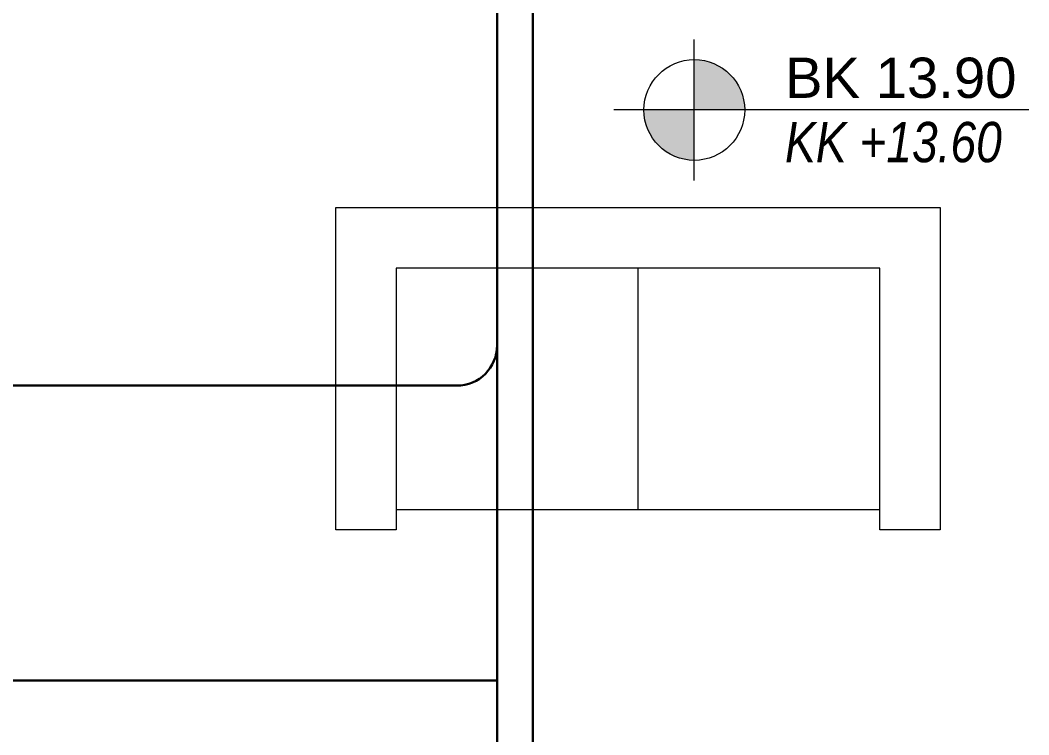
# Model space of a CAD drawing. Extents: x -1073 to 35213, y -1180 to 6950.
# Drawn here: x 31387.5 to 31637.8, y 2728.4 to 2905.8 of the extents above; entities that cross this region are included whole.
import ezdxf
from ezdxf.enums import TextEntityAlignment as Align

# ---------------------------------------------------------------- set-up
doc = ezdxf.new("R2010")
doc.units = 0
doc.header["$LTSCALE"] = 25
doc.layers.get('0').update_dxf_attribs({"color": 9, "lineweight": 9})
for name, color, linetype, lineweight in [('05', 9, 'Continuous', 9), ('21', 9, 'Continuous', 9), ('DATA SARI', 30, 'Continuous', 30), ('DATA TAVAN', 160, 'Continuous', 30)]:
    doc.layers.add(name, color=color, linetype=linetype, lineweight=lineweight)
doc.styles.add('Arial', font='arial.ttf', dxfattribs={"height": 2.5})
doc.styles.add('MuuM_TEXT-ITALIC', font='ARIALNI.TTF')

# ---------------------------------------------------------------- blocks, each defined once
blk = doc.blocks.new('0_elevationtarget-p-bk')
h = blk.add_hatch(color=254)
h.paths.add_polyline_path([(2.5, 0, 0.414214), (0, 2.5), (0, 0)])
h.paths.add_polyline_path([(0, 0), (-2.5, 0, 0.414214), (0, -2.5)])
blk.add_line((0, -3.5), (0, 3.5))
blk.add_lwpolyline([(16.605, 0), (-4, 0)])
blk.add_circle((0, 0), 2.5)
at = {"style": 'Arial'}
blk.add_attdef('BITMISKOT', text='', height=2, dxfattribs=at).set_placement((4.5, 0), align=Align.BOTTOM_LEFT)
at = {"style": 'MuuM_TEXT-ITALIC'}
blk.add_attdef('FINISHINGFLOORLEVEL', text='', height=2, dxfattribs=at).set_placement((4.5, -0.592), align=Align.TOP_LEFT)
blk = doc.blocks.new('p-koltuk-2li')
blk.add_lwpolyline([(-75, -100), (-75, -20), (75, -20), (75, -100), (60, -100), (60, -95), (-60, -95), (-60, -100)], close=True)
for points in [[(60, -95), (60, -35), (-60, -35), (-60, -95)], [(0, -35), (0, -35), (0, -95)]]:
    blk.add_lwpolyline(points)

msp = doc.modelspace()

# ---------------------------------------------------------------- linework, layer by layer
at = {"layer": 'DATA SARI'}
msp.add_line((31514.73, 2968.16), (31514.73, 2627.4), dxfattribs=at)
at = {"layer": 'DATA TAVAN'}
for p, q in [((31505.88, 3079.07), (31505.88, 2515.81)), ((31495.88, 2815.12), (31180.59, 2815.12)), ((31505.88, 2741.94), (30825.05, 2741.94))]:
    msp.add_line(p, q, dxfattribs=at)
msp.add_arc((31495.88, 2825.12), 10, 270, 0, dxfattribs=at)

# ---------------------------------------------------------------- block references
at = {"layer": '05', "extrusion": (0, 0, -1), "xscale": -1, "zscale": -1}
msp.add_blockref('p-koltuk-2li', (-31540.84, 2879.28), dxfattribs=at)
at = {"layer": '21', "xscale": 5, "yscale": 5, "zscale": 5}
msp.add_blockref('0_elevationtarget-p-bk', (31554.82, 2883.52), dxfattribs=at).add_auto_attribs({'BITMISKOT': 'BK 13.90', 'FINISHINGFLOORLEVEL': 'KK +13.60'})

doc.saveas('drawing.dxf')
